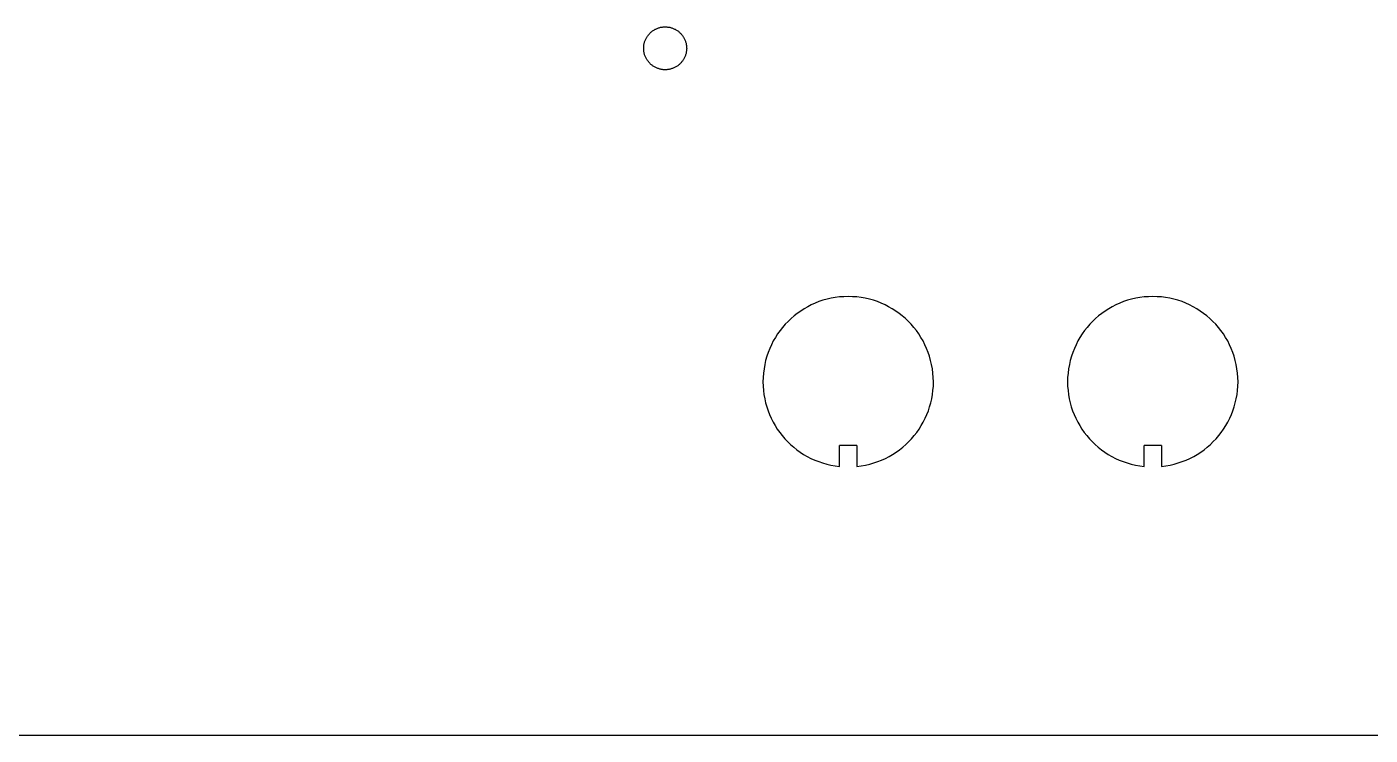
# Model space of a CAD drawing. Extents: x 1 to 453, y -1 to 123.
# Drawn here: x 286.7 to 386.7, y -0.5 to 52.3 of the extents above; entities that cross this region are included whole.
import ezdxf

# ---------------------------------------------------------------- set-up
doc = ezdxf.new("R2010")
doc.units = 0
doc.layers.get('0').update_dxf_attribs({"linetype": 'CONTINUOUS'})

msp = doc.modelspace()

# ---------------------------------------------------------------- linework, layer by layer
at = {"color": 1}
for points in [[(332.63, 50.65), (332.63, 50.71), (332.63, 50.76), (332.64, 50.82), (332.64, 50.87), (332.65, 50.93), (332.66, 50.98), (332.67, 51.03), (332.69, 51.08), (332.7, 51.14), (332.72, 51.19), (332.74, 51.24), (332.76, 51.29), (332.78, 51.34), (332.8, 51.38), (332.83, 51.43), (332.86, 51.48), (332.88, 51.52), (332.91, 51.57), (332.95, 51.61), (332.98, 51.65), (333.01, 51.69), (333.05, 51.73), (333.08, 51.77), (333.12, 51.81), (333.16, 51.85), (333.2, 51.88), (333.25, 51.92), (333.29, 51.95), (333.33, 51.98), (333.38, 52.01), (333.43, 52.04)], [(333.43, 52.04), (333.48, 52.07), (333.52, 52.09), (333.57, 52.11), (333.62, 52.14), (333.68, 52.15), (333.73, 52.17), (333.78, 52.19), (333.83, 52.2), (333.88, 52.22), (333.93, 52.23), (333.99, 52.23), (334.04, 52.24), (334.09, 52.25), (334.15, 52.25), (334.2, 52.25), (334.25, 52.25), (334.31, 52.25), (334.36, 52.25), (334.41, 52.24), (334.47, 52.23), (334.52, 52.23), (334.57, 52.22), (334.62, 52.2), (334.68, 52.19), (334.73, 52.17), (334.78, 52.15), (334.83, 52.14), (334.88, 52.11), (334.93, 52.09), (334.98, 52.07), (335.03, 52.04)], [(335.03, 52.04), (335.07, 52.01), (335.12, 51.98), (335.16, 51.95), (335.21, 51.92), (335.25, 51.88), (335.29, 51.85), (335.33, 51.81), (335.37, 51.77), (335.41, 51.73), (335.44, 51.69), (335.48, 51.65), (335.51, 51.61), (335.54, 51.57), (335.57, 51.52), (335.6, 51.48), (335.62, 51.43), (335.65, 51.38), (335.67, 51.34), (335.7, 51.29), (335.72, 51.24), (335.73, 51.19), (335.75, 51.14), (335.77, 51.08), (335.78, 51.03), (335.79, 50.98), (335.8, 50.93), (335.81, 50.87), (335.82, 50.82), (335.82, 50.76), (335.82, 50.71), (335.83, 50.65)], [(333.43, 49.27), (333.38, 49.3), (333.33, 49.33), (333.29, 49.36), (333.25, 49.39), (333.2, 49.43), (333.16, 49.46), (333.12, 49.5), (333.08, 49.54), (333.05, 49.57), (333.01, 49.61), (332.98, 49.66), (332.95, 49.7), (332.91, 49.74), (332.88, 49.79), (332.86, 49.83), (332.83, 49.88), (332.8, 49.93), (332.78, 49.97), (332.76, 50.02), (332.74, 50.07), (332.72, 50.12), (332.7, 50.17), (332.69, 50.22), (332.67, 50.28), (332.66, 50.33), (332.65, 50.38), (332.64, 50.44), (332.64, 50.49), (332.63, 50.54), (332.63, 50.6), (332.63, 50.65)], [(335.83, 50.65), (335.82, 50.6), (335.82, 50.54), (335.82, 50.49), (335.81, 50.44), (335.8, 50.38), (335.79, 50.33), (335.78, 50.28), (335.77, 50.22), (335.75, 50.17), (335.73, 50.12), (335.72, 50.07), (335.7, 50.02), (335.67, 49.97), (335.65, 49.93), (335.62, 49.88), (335.6, 49.83), (335.57, 49.79), (335.54, 49.74), (335.51, 49.7), (335.48, 49.66), (335.44, 49.61), (335.41, 49.57), (335.37, 49.54), (335.33, 49.5), (335.29, 49.46), (335.25, 49.43), (335.21, 49.39), (335.16, 49.36), (335.12, 49.33), (335.07, 49.3), (335.03, 49.27)], [(335.03, 49.27), (334.98, 49.24), (334.93, 49.22), (334.88, 49.19), (334.83, 49.17), (334.78, 49.15), (334.73, 49.14), (334.68, 49.12), (334.62, 49.11), (334.57, 49.09), (334.52, 49.08), (334.47, 49.07), (334.41, 49.07), (334.36, 49.06), (334.31, 49.06), (334.25, 49.06), (334.2, 49.06), (334.15, 49.06), (334.09, 49.06), (334.04, 49.07), (333.99, 49.07), (333.93, 49.08), (333.88, 49.09), (333.83, 49.11), (333.78, 49.12), (333.73, 49.14), (333.68, 49.15), (333.62, 49.17), (333.57, 49.19), (333.52, 49.22), (333.48, 49.24), (333.43, 49.27)], [(347.86, 32.16), (347.53, 32.15), (347.21, 32.13), (346.9, 32.09), (346.58, 32.03), (346.28, 31.96), (345.98, 31.88), (345.68, 31.78), (345.4, 31.66), (345.11, 31.54), (344.84, 31.4), (344.58, 31.24), (344.32, 31.08), (344.07, 30.9), (343.83, 30.72), (343.6, 30.52), (343.38, 30.31), (343.17, 30.09), (342.97, 29.86), (342.78, 29.62), (342.6, 29.37), (342.44, 29.11), (342.28, 28.85), (342.14, 28.57), (342.01, 28.29), (341.9, 28), (341.8, 27.71), (341.71, 27.4), (341.64, 27.1), (341.59, 26.78), (341.55, 26.46), (341.52, 26.14)], [(354.19, 26.14), (354.17, 26.46), (354.13, 26.78), (354.07, 27.1), (354, 27.4), (353.92, 27.71), (353.82, 28), (353.7, 28.29), (353.57, 28.57), (353.43, 28.85), (353.28, 29.11), (353.11, 29.37), (352.94, 29.62), (352.75, 29.86), (352.55, 30.09), (352.34, 30.31), (352.12, 30.52), (351.89, 30.72), (351.65, 30.9), (351.4, 31.08), (351.14, 31.24), (350.87, 31.4), (350.6, 31.54), (350.32, 31.66), (350.03, 31.78), (349.74, 31.88), (349.44, 31.96), (349.13, 32.03), (348.82, 32.09), (348.5, 32.13), (348.18, 32.15), (347.86, 32.16)], [(370.54, 32.16), (370.22, 32.15), (369.9, 32.13), (369.58, 32.09), (369.27, 32.03), (368.96, 31.96), (368.66, 31.88), (368.37, 31.78), (368.08, 31.66), (367.8, 31.54), (367.52, 31.4), (367.26, 31.24), (367, 31.08), (366.75, 30.9), (366.51, 30.72), (366.28, 30.52), (366.06, 30.31), (365.85, 30.09), (365.65, 29.86), (365.46, 29.62), (365.28, 29.37), (365.12, 29.11), (364.97, 28.85), (364.83, 28.57), (364.7, 28.29), (364.58, 28), (364.48, 27.71), (364.4, 27.4), (364.33, 27.1), (364.27, 26.78), (364.23, 26.46), (364.2, 26.14)], [(376.88, 26.14), (376.85, 26.46), (376.81, 26.78), (376.76, 27.1), (376.68, 27.4), (376.6, 27.71), (376.5, 28), (376.38, 28.29), (376.26, 28.57), (376.12, 28.85), (375.96, 29.11), (375.8, 29.37), (375.62, 29.62), (375.43, 29.86), (375.23, 30.09), (375.02, 30.31), (374.8, 30.52), (374.57, 30.72), (374.33, 30.9), (374.08, 31.08), (373.82, 31.24), (373.56, 31.4), (373.28, 31.54), (373, 31.66), (372.72, 31.78), (372.42, 31.88), (372.12, 31.96), (371.81, 32.03), (371.5, 32.09), (371.19, 32.13), (370.87, 32.15), (370.54, 32.16)], [(341.52, 26.14), (341.51, 25.81), (341.52, 25.49), (341.54, 25.17), (341.58, 24.86), (341.64, 24.55), (341.71, 24.25), (341.79, 23.95), (341.89, 23.65), (342, 23.37), (342.13, 23.09), (342.27, 22.81), (342.42, 22.55), (342.58, 22.29), (342.76, 22.04), (342.94, 21.8), (343.14, 21.57), (343.35, 21.35), (343.57, 21.14), (343.8, 20.94), (344.04, 20.75), (344.29, 20.57), (344.54, 20.4), (344.81, 20.25), (345.08, 20.1), (345.37, 19.98), (345.66, 19.86), (345.95, 19.76), (346.26, 19.67), (346.57, 19.6), (346.89, 19.54), (347.21, 19.5)], [(348.51, 19.5), (348.83, 19.54), (349.15, 19.6), (349.46, 19.67), (349.76, 19.76), (350.06, 19.86), (350.35, 19.98), (350.63, 20.1), (350.91, 20.25), (351.17, 20.4), (351.43, 20.57), (351.68, 20.75), (351.92, 20.94), (352.15, 21.14), (352.37, 21.35), (352.58, 21.57), (352.77, 21.8), (352.96, 22.04), (353.14, 22.29), (353.3, 22.55), (353.45, 22.81), (353.59, 23.09), (353.71, 23.37), (353.83, 23.65), (353.92, 23.95), (354.01, 24.25), (354.08, 24.55), (354.13, 24.86), (354.17, 25.17), (354.2, 25.49), (354.2, 25.81), (354.19, 26.14)], [(364.2, 26.14), (364.2, 25.81), (364.2, 25.49), (364.23, 25.17), (364.27, 24.86), (364.32, 24.55), (364.39, 24.25), (364.47, 23.95), (364.57, 23.65), (364.68, 23.37), (364.81, 23.09), (364.95, 22.81), (365.1, 22.55), (365.26, 22.29), (365.44, 22.04), (365.62, 21.8), (365.82, 21.57), (366.03, 21.35), (366.25, 21.14), (366.48, 20.94), (366.72, 20.75), (366.97, 20.57), (367.23, 20.4), (367.49, 20.25), (367.77, 20.1), (368.05, 19.98), (368.34, 19.86), (368.64, 19.76), (368.94, 19.67), (369.25, 19.6), (369.57, 19.54), (369.89, 19.5)], [(371.19, 19.5), (371.51, 19.54), (371.83, 19.6), (372.14, 19.67), (372.44, 19.76), (372.74, 19.86), (373.03, 19.98), (373.31, 20.1), (373.59, 20.25), (373.86, 20.4), (374.11, 20.57), (374.36, 20.75), (374.6, 20.94), (374.83, 21.14), (375.05, 21.35), (375.26, 21.57), (375.46, 21.8), (375.64, 22.04), (375.82, 22.29), (375.98, 22.55), (376.13, 22.81), (376.27, 23.09), (376.4, 23.37), (376.51, 23.65), (376.61, 23.95), (376.69, 24.25), (376.76, 24.55), (376.82, 24.86), (376.85, 25.17), (376.88, 25.49), (376.89, 25.81), (376.88, 26.14)], [(347.21, 19.5), (347.21, 21.07)], [(348.51, 21.07), (347.21, 21.07)], [(348.51, 21.07), (348.51, 19.5)], [(369.89, 19.5), (369.89, 21.07)], [(371.19, 21.07), (369.89, 21.07)], [(371.19, 21.07), (371.19, 19.5)], [(0.52, -0.52), (453.18, -0.52)]]:
    msp.add_lwpolyline(points, dxfattribs=at)
msp.add_lwpolyline([(335.83, 50.65)], close=True, dxfattribs=at)

doc.saveas('drawing.dxf')
